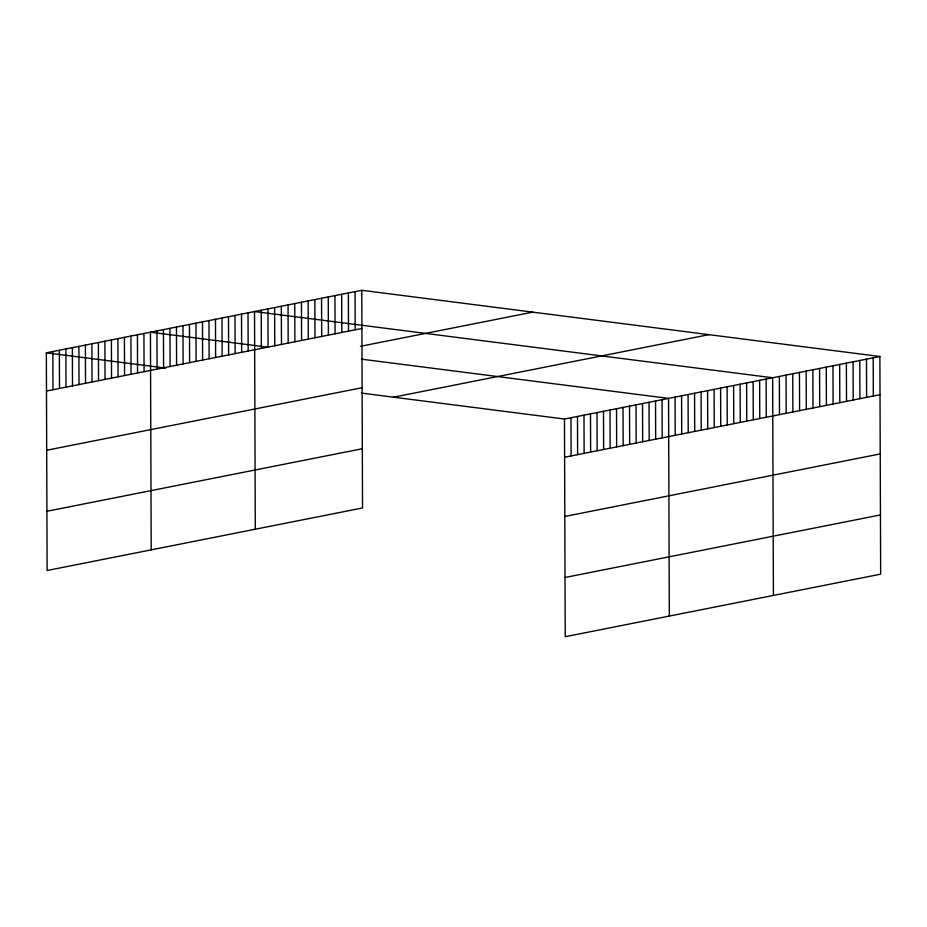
<?xml version="1.0" encoding="UTF-8"?>
<svg xmlns="http://www.w3.org/2000/svg" width="927" height="927" viewBox="0 0 927 927"><rect width="100%" height="100%" fill="white"/><g stroke="black" fill="none" stroke-linecap="round" stroke-linejoin="round"><path stroke-width="1.39" d="M361.773 290.29L362.527 507.961L47.115 570.499L46.35 352.828L361.773 290.29L879.885 356.501L880.65 574.172L565.227 636.71L564.473 419.039L879.885 356.501M46.489 391.02L361.901 328.482M360.452 346.304L532.747 312.144M46.686 450.244L362.109 387.718M393.488 397.185L708.912 334.647M46.906 511.275L362.318 448.738M564.601 457.22L880.024 394.693M564.81 516.455L880.233 453.917M565.03 577.475L880.441 514.937M268.494 347.277L150.441 332.19L151.194 549.862M361.46 359.155L668.564 398.401L669.317 616.073M46.35 352.828L165.759 368.089M361.46 393.094L564.473 419.039M873.188 357.822L873.315 396.014M866.49 359.155L866.618 397.347M859.781 360.487L859.92 398.68M853.083 361.808L853.211 400M846.374 363.141L846.513 401.333M839.677 364.473L839.804 402.666M832.967 365.794L833.106 403.987M826.27 367.127L826.397 405.319M819.561 368.459L819.7 406.652M812.863 369.792L813.002 407.973M806.166 371.113L806.293 409.305M799.456 372.445L799.595 410.638M792.759 373.778L792.886 411.959M786.05 375.099L786.189 413.291M779.352 376.432L779.48 414.624M773.408 595.435L772.643 377.764L254.531 311.553L255.284 529.224M766.142 379.05L766.281 417.243M759.642 380.337L759.769 418.529M753.13 381.634L753.269 419.815M746.629 382.921L746.756 421.113M740.117 384.207L740.256 422.399M733.616 385.505L733.744 423.685M727.104 386.791L727.243 424.983M720.603 388.077L720.742 426.269M714.103 389.363L714.23 427.556M707.591 390.661L707.73 428.853M701.09 391.947L701.218 430.14M694.578 393.233L694.717 431.426M688.077 394.531L688.205 432.724M681.577 395.817L681.704 434.01M675.065 397.104L675.204 435.296M662.052 399.688L662.191 437.88M655.551 400.974L655.679 439.166M649.039 402.272L649.178 440.452M642.538 403.558L642.666 441.75M636.038 404.844L636.165 443.036M629.526 406.142L629.665 444.323M623.025 407.428L623.153 445.62M616.513 408.714L616.652 446.907M610.012 410.001L610.14 448.193M603.5 411.298L603.639 449.491M597 412.585L597.139 450.777M590.499 413.871L590.626 452.063M583.987 415.169L584.126 453.361M577.486 416.455L577.614 454.647M570.974 417.741L571.113 455.933M355.064 291.623L355.203 329.815M348.367 292.955L348.494 331.136M341.657 294.276L341.796 332.469M334.96 295.609L335.087 333.801M328.251 296.941L328.39 335.122M321.553 298.262L321.681 336.455M314.844 299.595L314.983 337.787M308.146 300.927L308.285 339.12M301.449 302.248L301.576 340.441M294.74 303.581L294.879 341.773M288.042 304.913L288.17 343.106M281.333 306.234L281.472 344.427M274.635 307.567L274.763 345.759M267.926 308.9L268.065 347.092M261.229 310.221L261.356 348.413M248.019 312.839L248.158 351.032M241.518 314.137L241.646 352.33M235.006 315.423L235.145 353.616M228.505 316.71L228.633 354.902M221.993 318.007L222.132 356.2M215.493 319.294L215.632 357.486M208.992 320.58L209.12 358.772M202.48 321.878L202.619 360.058M195.979 323.164L196.107 361.356M189.467 324.45L189.606 362.642M182.967 325.748L183.094 363.929M176.454 327.034L176.594 365.226M169.954 328.32L170.093 366.513M163.453 329.618L163.581 367.799M156.941 330.904L157.08 369.097M143.928 333.477L144.067 371.669M137.428 334.774L137.555 372.967M130.927 336.061L131.055 374.253M124.415 337.347L124.554 375.539M117.914 338.645L118.042 376.837M111.402 339.931L111.541 378.123M104.902 341.217L105.029 379.41M98.389 342.515L98.529 380.696M91.889 343.801L92.016 381.994M85.388 345.087L85.516 383.28M78.876 346.385L79.015 384.566M72.376 347.671L72.503 385.864M65.863 348.958L66.002 387.15M59.363 350.255L59.49 388.436M52.851 351.542L52.99 389.734"/></g></svg>
